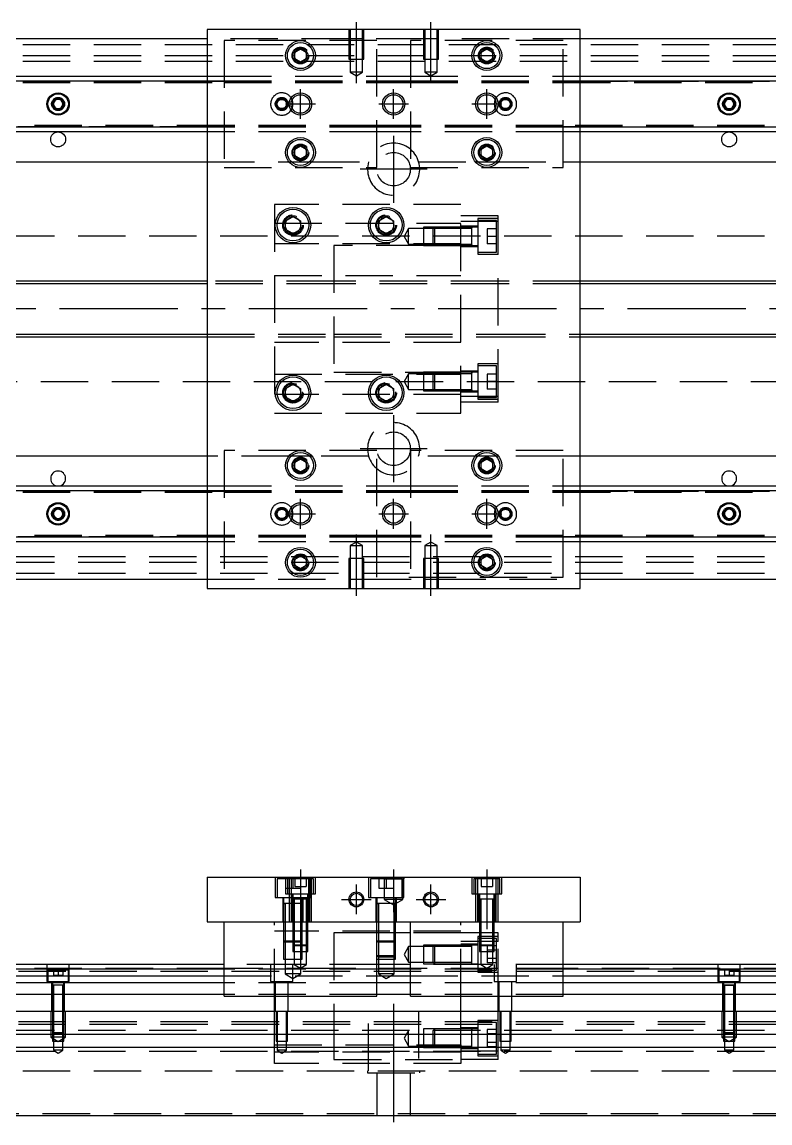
# Model space of a CAD drawing. Extents: x -10 to 785, y -283 to 77.
# Drawn here: x 190.3 to 391, y -218.4 to 77 of the extents above; entities that cross this region are included whole.
import ezdxf

# ---------------------------------------------------------------- set-up
doc = ezdxf.new("R2010")
doc.units = 0
doc.linetypes.add('CENTER', pattern=[50.8, 31.75, -6.35, 6.35, -6.35])
doc.linetypes.add('DASHED', pattern=[19.05, 12.7, -6.35])
doc.layers.get('0').update_dxf_attribs({"linetype": 'CONTINUOUS'})
doc.layers.add('CENTER', color=1, linetype='CENTER')

msp = doc.modelspace()

# ---------------------------------------------------------------- linework, layer by layer
at = {"color": 7, "linetype": 'CONTINUOUS'}
for p, q in [((240, 75), (240, -75)), ((340, 75), (240, 75)), ((340, -75), (340, 75)), ((240, 72.5), (0, 72.5)), ((580, 72.5), (340, 72.5)), ((263.5, 68.866026), (265, 69.73205)), ((263.5, 67.133974), (263.5, 68.866026)), ((265, 69.73205), (266.5, 68.866026)), ((266.5, 68.866026), (266.5, 67.133974)), ((313.5, 68.866026), (315, 69.73205)), ((313.5, 67.133974), (313.5, 68.866026)), ((315, 69.73205), (316.5, 68.866026)), ((316.5, 68.866026), (316.5, 67.133974)), ((265, 66.26795), (263.5, 67.133974)), ((266.5, 67.133974), (265, 66.26795)), ((315, 66.26795), (313.5, 67.133974)), ((316.5, 67.133974), (315, 66.26795)), ((0, 62.5), (240, 62.5)), ((340, 62.5), (580, 62.5)), ((0, 61.247728), (240, 61.247728)), ((340, 61.247728), (580, 61.247728)), ((198.75, 55.721688), (200, 56.443376)), ((200, 56.443376), (201.25, 55.721688)), ((378.75, 55.721688), (380, 56.443376)), ((380, 56.443376), (381.25, 55.721688)), ((198.75, 54.278312), (198.75, 55.721688)), ((200, 53.556624), (198.75, 54.278312)), ((201.25, 54.278312), (200, 53.556624)), ((201.25, 55.721688), (201.25, 54.278312)), ((378.75, 54.278312), (378.75, 55.721688)), ((380, 53.556624), (378.75, 54.278312)), ((381.25, 54.278312), (380, 53.556624)), ((381.25, 55.721688), (381.25, 54.278312)), ((240, 48.752272), (0, 48.752272)), ((240, 47.5), (0, 47.5)), ((580, 48.752272), (340, 48.752272)), ((580, 47.5), (340, 47.5)), ((263.5, 42.866026), (265, 43.73205)), ((263.5, 41.133974), (263.5, 42.866026)), ((265, 43.73205), (266.5, 42.866026)), ((266.5, 42.866026), (266.5, 41.133974)), ((313.5, 42.866026), (315, 43.73205)), ((313.5, 41.133974), (313.5, 42.866026)), ((315, 43.73205), (316.5, 42.866026)), ((316.5, 42.866026), (316.5, 41.133974)), ((176.708204, 39.5), (240, 39.5)), ((265, 40.26795), (263.5, 41.133974)), ((266.5, 41.133974), (265, 40.26795)), ((315, 40.26795), (313.5, 41.133974)), ((316.5, 41.133974), (315, 40.26795)), ((340, 39.5), (403.291796, 39.5)), ((261, 23.6547), (263, 24.809402)), ((261, 21.3453), (261, 23.6547)), ((263, 24.809402), (265, 23.6547)), ((265, 23.6547), (265, 21.3453)), ((286, 23.6547), (288, 24.809402)), ((286, 21.3453), (286, 23.6547)), ((288, 24.809402), (290, 23.6547)), ((290, 23.6547), (290, 21.3453)), ((263, 20.190598), (261, 21.3453)), ((265, 21.3453), (263, 20.190598)), ((288, 20.190598), (286, 21.3453)), ((290, 21.3453), (288, 20.190598)), ((240, 7.5), (40.5, 7.5)), ((530, 7.5), (340, 7.5)), ((40.5, -7.5), (240, -7.5)), ((340, -7.5), (530, -7.5)), ((261, -21.3453), (263, -20.190598)), ((263, -20.190598), (265, -21.3453)), ((286, -21.3453), (288, -20.190598)), ((288, -20.190598), (290, -21.3453)), ((261, -23.6547), (261, -21.3453)), ((265, -21.3453), (265, -23.6547)), ((286, -23.6547), (286, -21.3453)), ((290, -21.3453), (290, -23.6547)), ((263, -24.809402), (261, -23.6547)), ((265, -23.6547), (263, -24.809402)), ((288, -24.809402), (286, -23.6547)), ((290, -23.6547), (288, -24.809402)), ((240, -39.5), (176.708204, -39.5)), ((263.5, -41.133974), (265, -40.26795)), ((263.5, -42.866026), (263.5, -41.133974)), ((265, -40.26795), (266.5, -41.133974)), ((266.5, -41.133974), (266.5, -42.866026)), ((313.5, -41.133974), (315, -40.26795)), ((313.5, -42.866026), (313.5, -41.133974)), ((315, -40.26795), (316.5, -41.133974)), ((316.5, -41.133974), (316.5, -42.866026)), ((403.291796, -39.5), (340, -39.5)), ((265, -43.73205), (263.5, -42.866026)), ((266.5, -42.866026), (265, -43.73205)), ((315, -43.73205), (313.5, -42.866026)), ((316.5, -42.866026), (315, -43.73205)), ((0, -47.5), (240, -47.5)), ((0, -48.752272), (240, -48.752272)), ((340, -47.5), (580, -47.5)), ((340, -48.752272), (580, -48.752272)), ((198.75, -54.278312), (200, -53.556624)), ((198.75, -55.721688), (198.75, -54.278312)), ((200, -56.443376), (198.75, -55.721688)), ((200, -53.556624), (201.25, -54.278312)), ((201.25, -55.721688), (200, -56.443376)), ((201.25, -54.278312), (201.25, -55.721688)), ((378.75, -54.278312), (380, -53.556624)), ((378.75, -55.721688), (378.75, -54.278312)), ((380, -56.443376), (378.75, -55.721688)), ((380, -53.556624), (381.25, -54.278312)), ((381.25, -55.721688), (380, -56.443376)), ((381.25, -54.278312), (381.25, -55.721688)), ((240, -61.247728), (0, -61.247728)), ((580, -61.247728), (340, -61.247728)), ((240, -62.5), (0, -62.5)), ((580, -62.5), (340, -62.5)), ((263.5, -67.133974), (265, -66.26795)), ((263.5, -68.866026), (263.5, -67.133974)), ((265, -66.26795), (266.5, -67.133974)), ((266.5, -67.133974), (266.5, -68.866026)), ((313.5, -67.133974), (315, -66.26795)), ((313.5, -68.866026), (313.5, -67.133974)), ((315, -66.26795), (316.5, -67.133974)), ((316.5, -67.133974), (316.5, -68.866026)), ((265, -69.73205), (263.5, -68.866026)), ((266.5, -68.866026), (265, -69.73205)), ((315, -69.73205), (313.5, -68.866026)), ((316.5, -68.866026), (315, -69.73205)), ((0, -72.5), (240, -72.5)), ((340, -72.5), (580, -72.5)), ((240, -75), (340, -75)), ((240, -152.45), (340, -152.45)), ((240, -152.45), (240, -164.45)), ((340, -152.45), (340, -164.45)), ((240, -164.45), (340, -164.45)), ((244.5, -184.45), (244.5, -164.45)), ((285.5, -184.45), (285.5, -164.45)), ((294.5, -184.45), (294.5, -164.45)), ((335.5, -184.45), (335.5, -164.45)), ((244.5, -175.95), (0, -175.95)), ((244.5, -177.202272), (0, -177.202272)), ((294.5, -175.95), (285.5, -175.95)), ((294.5, -177.202272), (285.5, -177.202272)), ((580, -175.95), (335.5, -175.95)), ((580, -177.202272), (335.5, -177.202272)), ((0, -178.97668), (244.5, -178.97668)), ((285.5, -178.97668), (294.5, -178.97668)), ((335.5, -178.97668), (580, -178.97668)), ((244.5, -180.873076), (0, -180.873076)), ((294.5, -180.873076), (285.5, -180.873076)), ((580, -180.873076), (335.5, -180.873076)), ((244.5, -183.927372), (0, -183.927372)), ((244.5, -184.45), (285.5, -184.45)), ((294.5, -183.927372), (285.5, -183.927372)), ((294.5, -184.45), (335.5, -184.45)), ((580, -183.927372), (335.5, -183.927372)), ((0, -188.45), (580, -188.45)), ((580, -194.75), (0, -194.75)), ((580, -198.15), (0, -198.15)), ((0, -216.45), (580, -216.45))]:
    msp.add_line(p, q, dxfattribs=at)
at = {"color": 3, "linetype": 'DASHED'}
for p, q in [((278.000006, 75), (278.000006, 67)), ((278.35, 75), (278.35, 67)), ((281.65, 67), (281.65, 75)), ((281.999994, 67), (281.999994, 75)), ((298.000006, 75), (298.000006, 67)), ((298.35, 75), (298.35, 67)), ((301.65, 67), (301.65, 75)), ((301.999994, 67), (301.999994, 75)), ((0, 71), (580, 71)), ((278.000006, 72.5), (240, 72.5)), ((285.5, 72), (244.5, 72)), ((244.5, 72), (244.5, 38)), ((281.999994, 72.5), (278.000006, 72.5)), ((298.000006, 72.5), (281.999994, 72.5)), ((285.5, 38), (285.5, 72)), ((294.5, 72), (294.5, 38)), ((335.5, 72), (294.5, 72)), ((301.999994, 72.5), (298.000006, 72.5)), ((340, 72.5), (301.999994, 72.5)), ((335.5, 38), (335.5, 72)), ((0, 68), (580, 68)), ((266.973226, 68.326156), (267, 68)), ((316.973226, 68.326156), (317, 68)), ((0, 66.5), (580, 66.5)), ((278.000006, 67), (281.999994, 67)), ((278.35, 67), (278.35, 63.5)), ((281.65, 63.5), (281.65, 67)), ((298.000006, 67), (301.999994, 67)), ((298.35, 67), (298.35, 63.5)), ((301.65, 63.5), (301.65, 67)), ((240, 62.5), (244.5, 62.5)), ((244.5, 62.5), (285.5, 62.5)), ((281.65, 63.5), (278.35, 63.5)), ((278.35, 63.5), (280, 62.547372)), ((280, 62.547372), (281.65, 63.5)), ((285.5, 62.5), (294.5, 62.5)), ((294.5, 62.5), (335.5, 62.5)), ((301.65, 63.5), (298.35, 63.5)), ((298.35, 63.5), (300, 62.547372)), ((300, 62.547372), (301.65, 63.5)), ((335.5, 62.5), (340, 62.5)), ((0, 61.1147), (240, 61.1147)), ((0, 61.1), (244.5, 61.1)), ((0, 60.8), (244.5, 60.8)), ((240, 61.247728), (244.5, 61.247728)), ((240, 61.1147), (244.5, 61.1147)), ((244.5, 61.247728), (285.5, 61.247728)), ((244.5, 61.1147), (285.5, 61.1147)), ((244.5, 61.1), (285.5, 61.1)), ((244.5, 60.8), (285.5, 60.8)), ((285.5, 61.247728), (294.5, 61.247728)), ((285.5, 61.1147), (294.5, 61.1147)), ((285.5, 61.1), (294.5, 61.1)), ((285.5, 60.8), (294.5, 60.8)), ((294.5, 61.247728), (335.5, 61.247728)), ((294.5, 61.1147), (335.5, 61.1147)), ((294.5, 61.1), (335.5, 61.1)), ((294.5, 60.8), (335.5, 60.8)), ((335.5, 61.247728), (340, 61.247728)), ((335.5, 61.1147), (340, 61.1147)), ((335.5, 61.1), (580, 61.1)), ((335.5, 60.8), (580, 60.8)), ((340, 61.1147), (580, 61.1147)), ((201.477374, 55.25955), (201.5, 55)), ((378.5, 55), (378.52041, 55.24661)), ((244.5, 49.2), (0, 49.2)), ((244.5, 48.9), (0, 48.9)), ((240, 48.8853), (0, 48.8853)), ((244.5, 48.8853), (240, 48.8853)), ((244.5, 48.752272), (240, 48.752272)), ((244.5, 47.5), (240, 47.5)), ((285.5, 49.2), (244.5, 49.2)), ((285.5, 48.9), (244.5, 48.9)), ((285.5, 48.8853), (244.5, 48.8853)), ((285.5, 48.752272), (244.5, 48.752272)), ((285.5, 47.5), (244.5, 47.5)), ((294.5, 49.2), (285.5, 49.2)), ((294.5, 48.9), (285.5, 48.9)), ((294.5, 48.8853), (285.5, 48.8853)), ((294.5, 48.752272), (285.5, 48.752272)), ((294.5, 47.5), (285.5, 47.5)), ((335.5, 49.2), (294.5, 49.2)), ((335.5, 48.9), (294.5, 48.9)), ((335.5, 48.8853), (294.5, 48.8853)), ((335.5, 48.752272), (294.5, 48.752272)), ((335.5, 47.5), (294.5, 47.5)), ((580, 49.2), (335.5, 49.2)), ((580, 48.9), (335.5, 48.9)), ((340, 48.8853), (335.5, 48.8853)), ((340, 48.752272), (335.5, 48.752272)), ((340, 47.5), (335.5, 47.5)), ((580, 48.8853), (340, 48.8853)), ((263, 42), (263.030168, 42.346066)), ((316.973226, 42.326156), (317, 42)), ((240, 39.5), (261.877502, 39.5)), ((261.877502, 39.5), (262.55051, 39.5)), ((262.55051, 39.5), (267.44949, 39.5)), ((267.44949, 39.5), (268.122498, 39.5)), ((268.122498, 39.5), (283.291796, 39.5)), ((296.708204, 39.5), (311.877502, 39.5)), ((311.877502, 39.5), (312.55051, 39.5)), ((312.55051, 39.5), (317.44949, 39.5)), ((317.44949, 39.5), (318.122498, 39.5)), ((318.122498, 39.5), (335.5, 39.5)), ((335.5, 39.5), (340, 39.5)), ((244.5, 38), (285.5, 38)), ((294.5, 38), (335.5, 38)), ((258, 28), (258, -28)), ((308, 28), (258, 28)), ((308, -28), (308, 28)), ((318, 25), (308, 25)), ((312.6, 24.235572), (312.6, 14.735572)), ((318, 24.235572), (312.6, 24.235572)), ((317.6, 23.735572), (312.6, 23.735572)), ((317.6, 15.235572), (317.6, 23.735572)), ((318, 23.49468), (318, 25)), ((258, 23), (308, 23)), ((260.5, 22.5), (260.512884, 22.753488)), ((285.5, 22.5), (285.52689, 22.865682)), ((294, 21.585572), (292.787564, 19.485572)), ((294, 17.385572), (294, 21.585572)), ((298, 21.585572), (294, 21.585572)), ((298, 21.985566), (298, 16.985576)), ((300.999994, 21.985566), (298, 21.985566)), ((300.6, 21.585572), (298, 21.585572)), ((301, 21.985572), (300.6, 21.585572)), ((300.6, 17.385572), (300.6, 21.585572)), ((308, 21.585572), (300.6, 21.585572)), ((308, 21.985566), (300.999994, 21.985566)), ((301, 21.985572), (301, 16.985572)), ((308, 21.985572), (301, 21.985572)), ((318, 23.49468), (308, 23.49468)), ((312.6, 22.235572), (308, 22.235572)), ((311.005, 21.985572), (308, 21.985572)), ((311, 21.585572), (308, 21.585572)), ((312.6, 21.985572), (310.995, 21.985572)), ((311, 16.985566), (311, 21.985576)), ((311, 16.985566), (311, 21.985576)), ((311, 21.585572), (311, 21.985576)), ((311, 21.728174), (311, 21.985572)), ((311, 21.985572), (311, 21.728122)), ((311, 17.24302), (311, 21.728174)), ((311, 17.385572), (311, 21.585572)), ((315.1, 21.485572), (315.1, 19.485572)), ((317.6, 21.485572), (315.1, 21.485572)), ((318, -23.49468), (318, 23.49468)), ((580, 19.5), (61.969694, 19.5)), ((292.787564, 19.485572), (294, 17.385572)), ((317.6, 19.485572), (315.1, 19.485572)), ((315.1, 19.485572), (315.1, 17.485572)), ((308, 17.5), (258, 17.5)), ((274, 17), (274, -17)), ((298, 17), (274, 17)), ((294, 17.385572), (298, 17.385572)), ((298, 17.385572), (300.6, 17.385572)), ((300.985572, 17), (298, 17)), ((298, 16.985576), (300.999994, 16.985576)), ((300.6, 17.385572), (308, 17.385572)), ((300.6, 17.385572), (301, 16.985572)), ((308, 17), (300.985572, 17)), ((300.999994, 16.985576), (308, 16.985576)), ((301, 16.985572), (308, 16.985572)), ((308, 17.385572), (311, 17.385572)), ((308, 16.985572), (311.005, 16.985572)), ((308, 16.735572), (312.6, 16.735572)), ((310.995, 16.985572), (312.6, 16.985572)), ((311, 16.985566), (311, 17.385572)), ((311, 17.243038), (311, 16.985572)), ((311, 16.985572), (311, 17.24302)), ((312.6, 15.235572), (317.6, 15.235572)), ((317.6, 17.485572), (315.1, 17.485572)), ((312.6, 14.735572), (318, 14.735572)), ((258, 9), (308, 9)), ((274, 7.5), (240, 7.5)), ((274, 6.75), (240, 6.75)), ((318, 7.5), (274, 7.5)), ((318, 6.75), (274, 6.75)), ((340, 7.5), (318, 7.5)), ((340, 6.75), (318, 6.75)), ((240, -6.75), (274, -6.75)), ((240, -7.5), (274, -7.5)), ((274, -6.75), (318, -6.75)), ((274, -7.5), (318, -7.5)), ((318, -6.75), (340, -6.75)), ((318, -7.5), (340, -7.5)), ((308, -9), (258, -9)), ((312.6, -14.735572), (312.6, -24.235572)), ((318, -14.735572), (312.6, -14.735572)), ((258, -17.5), (308, -17.5)), ((274, -17), (298, -17)), ((294, -17.385572), (292.787564, -19.485572)), ((294, -21.585572), (294, -17.385572)), ((298, -17.385572), (294, -17.385572)), ((298, -16.985576), (298, -21.985566)), ((300.999994, -16.985576), (298, -16.985576)), ((298, -17), (300.985572, -17)), ((300.6, -17.385572), (298, -17.385572)), ((301, -16.985572), (300.6, -17.385572)), ((300.6, -21.585572), (300.6, -17.385572)), ((308, -17.385572), (300.6, -17.385572)), ((300.985572, -17), (308, -17)), ((308, -16.985576), (300.999994, -16.985576)), ((301, -16.985572), (301, -21.985572)), ((308, -16.985572), (301, -16.985572)), ((312.6, -16.735572), (308, -16.735572)), ((311.005, -16.985572), (308, -16.985572)), ((311, -17.385572), (308, -17.385572)), ((312.6, -16.985572), (310.995, -16.985572)), ((311, -21.985576), (311, -16.985566)), ((311, -17.385572), (311, -16.985566)), ((311, -17.24297), (311, -16.985572)), ((311, -16.985572), (311, -17.24302)), ((311, -21.728122), (311, -17.24297)), ((311, -21.585572), (311, -17.385572)), ((317.6, -15.235572), (312.6, -15.235572)), ((315.1, -17.485572), (315.1, -19.485572)), ((317.6, -17.485572), (315.1, -17.485572)), ((317.6, -23.735572), (317.6, -15.235572)), ((61.969694, -19.5), (580, -19.5)), ((292.787564, -19.485572), (294, -21.585572)), ((315.1, -19.485572), (315.1, -21.485572)), ((317.6, -19.485572), (315.1, -19.485572)), ((308, -23), (258, -23)), ((265.483582, -22.213962), (265.5, -22.5)), ((290.483582, -22.213962), (290.5, -22.5)), ((294, -21.585572), (298, -21.585572)), ((298, -21.585572), (300.6, -21.585572)), ((298, -21.985566), (300.999994, -21.985566)), ((300.6, -21.585572), (308, -21.585572)), ((300.6, -21.585572), (301, -21.985572)), ((300.999994, -21.985566), (308, -21.985566)), ((301, -21.985572), (308, -21.985572)), ((308, -21.585572), (311, -21.585572)), ((308, -21.985572), (311.005, -21.985572)), ((308, -22.235572), (312.6, -22.235572)), ((318, -23.49468), (308, -23.49468)), ((310.995, -21.985572), (312.6, -21.985572)), ((311, -21.985576), (311, -21.585572)), ((311, -21.728104), (311, -21.985572)), ((311, -21.985572), (311, -21.728122)), ((317.6, -21.485572), (315.1, -21.485572)), ((318, -25), (318, -23.49468)), ((318, -25), (308, -25)), ((312.6, -23.735572), (317.6, -23.735572)), ((312.6, -24.235572), (318, -24.235572)), ((258, -28), (308, -28)), ((285.5, -38), (244.5, -38)), ((244.5, -38), (244.5, -72)), ((285.5, -72), (285.5, -38)), ((335.5, -38), (294.5, -38)), ((294.5, -38), (294.5, -72)), ((335.5, -72), (335.5, -38)), ((261.877502, -39.5), (240, -39.5)), ((262.55051, -39.5), (261.877502, -39.5)), ((267.44949, -39.5), (262.55051, -39.5)), ((268.122498, -39.5), (267.44949, -39.5)), ((283.291796, -39.5), (268.122498, -39.5)), ((311.877502, -39.5), (296.708204, -39.5)), ((312.55051, -39.5), (311.877502, -39.5)), ((317.44949, -39.5), (312.55051, -39.5)), ((318.122498, -39.5), (317.44949, -39.5)), ((335.5, -39.5), (318.122498, -39.5)), ((340, -39.5), (335.5, -39.5)), ((263, -42), (263.030168, -41.653934)), ((316.973226, -41.673844), (317, -42)), ((0, -48.8853), (240, -48.8853)), ((0, -48.9), (244.5, -48.9)), ((0, -49.2), (244.5, -49.2)), ((240, -47.5), (244.5, -47.5)), ((240, -48.752272), (244.5, -48.752272)), ((240, -48.8853), (244.5, -48.8853)), ((244.5, -47.5), (285.5, -47.5)), ((244.5, -48.752272), (285.5, -48.752272)), ((244.5, -48.8853), (285.5, -48.8853)), ((244.5, -48.9), (285.5, -48.9)), ((244.5, -49.2), (285.5, -49.2)), ((285.5, -47.5), (294.5, -47.5)), ((285.5, -48.752272), (294.5, -48.752272)), ((285.5, -48.8853), (294.5, -48.8853)), ((285.5, -48.9), (294.5, -48.9)), ((285.5, -49.2), (294.5, -49.2)), ((294.5, -47.5), (335.5, -47.5)), ((294.5, -48.752272), (335.5, -48.752272)), ((294.5, -48.8853), (335.5, -48.8853)), ((294.5, -48.9), (335.5, -48.9)), ((294.5, -49.2), (335.5, -49.2)), ((335.5, -47.5), (340, -47.5)), ((335.5, -48.752272), (340, -48.752272)), ((335.5, -48.8853), (340, -48.8853)), ((335.5, -48.9), (580, -48.9)), ((335.5, -49.2), (580, -49.2)), ((340, -48.8853), (580, -48.8853)), ((198.5, -55), (198.52041, -54.75339)), ((381.477374, -54.74045), (381.5, -55)), ((244.5, -60.8), (0, -60.8)), ((244.5, -61.1), (0, -61.1)), ((240, -61.1147), (0, -61.1147)), ((244.5, -61.1147), (240, -61.1147)), ((244.5, -61.247728), (240, -61.247728)), ((285.5, -60.8), (244.5, -60.8)), ((285.5, -61.1), (244.5, -61.1)), ((285.5, -61.1147), (244.5, -61.1147)), ((285.5, -61.247728), (244.5, -61.247728)), ((294.5, -60.8), (285.5, -60.8)), ((294.5, -61.1), (285.5, -61.1)), ((294.5, -61.1147), (285.5, -61.1147)), ((294.5, -61.247728), (285.5, -61.247728)), ((335.5, -60.8), (294.5, -60.8)), ((335.5, -61.1), (294.5, -61.1)), ((335.5, -61.1147), (294.5, -61.1147)), ((335.5, -61.247728), (294.5, -61.247728)), ((580, -60.8), (335.5, -60.8)), ((580, -61.1), (335.5, -61.1)), ((340, -61.1147), (335.5, -61.1147)), ((340, -61.247728), (335.5, -61.247728)), ((580, -61.1147), (340, -61.1147)), ((244.5, -62.5), (240, -62.5)), ((285.5, -62.5), (244.5, -62.5)), ((280, -62.547372), (278.35, -63.5)), ((278.35, -63.5), (280, -63.5)), ((278.35, -63.5), (278.35, -67)), ((281.65, -63.5), (280, -62.547372)), ((280, -63.5), (281.65, -63.5)), ((281.65, -67), (281.65, -63.5)), ((294.5, -62.5), (285.5, -62.5)), ((335.5, -62.5), (294.5, -62.5)), ((300, -62.547372), (298.35, -63.5)), ((298.35, -63.5), (300, -63.5)), ((298.35, -63.5), (298.35, -67)), ((301.65, -63.5), (300, -62.547372)), ((300, -63.5), (301.65, -63.5)), ((301.65, -67), (301.65, -63.5)), ((340, -62.5), (335.5, -62.5)), ((580, -66.5), (0, -66.5)), ((266.973226, -67.673844), (267, -68)), ((281.999994, -67), (278.000006, -67)), ((278.000006, -67), (278.000006, -75)), ((278.35, -67), (278.35, -75)), ((281.65, -75), (281.65, -67)), ((281.999994, -75), (281.999994, -67)), ((301.999994, -67), (298.000006, -67)), ((298.000006, -67), (298.000006, -75)), ((298.35, -67), (298.35, -75)), ((301.65, -75), (301.65, -67)), ((301.999994, -75), (301.999994, -67)), ((316.973226, -67.673844), (317, -68)), ((580, -68), (0, -68)), ((580, -71), (0, -71)), ((240, -72.5), (278.000006, -72.5)), ((278.000006, -72.5), (281.999994, -72.5)), ((281.999994, -72.5), (298.000006, -72.5)), ((294.040523, -72), (335.5, -72)), ((298.000006, -72.5), (301.999994, -72.5)), ((301.999994, -72.5), (340, -72.5)), ((258.25, -152.45), (258.25, -157.95)), ((261.5, -152.95), (258.75, -152.95)), ((258.75, -152.95), (258.75, -157.95)), ((261, -152.45), (261, -156.95)), ((268.5, -152.95), (261.5, -152.95)), ((261.5, -152.95), (261.5, -156.95)), ((262.000006, -152.45), (262.000006, -152.95)), ((262.000006, -152.95), (262.000006, -156.95)), ((262.5, -152.45), (262.5, -164.45)), ((263, -152.95), (263, -155.45)), ((263.5, -152.95), (263.5, -154.95)), ((265, -152.95), (265, -154.95)), ((266.5, -152.95), (266.5, -154.95)), ((267.25, -156.95), (267.25, -152.95)), ((267.5, -164.45), (267.5, -152.45)), ((267.75, -157.95), (267.75, -152.45)), ((267.999994, -152.95), (267.999994, -152.45)), ((267.999994, -156.95), (267.999994, -152.95)), ((268.5, -156.95), (268.5, -152.95)), ((269, -156.95), (269, -152.45)), ((283.25, -152.45), (283.25, -157.95)), ((292.25, -152.95), (283.75, -152.95)), ((283.75, -152.95), (283.75, -157.95)), ((286, -152.95), (286, -155.45)), ((287.5, -152.95), (287, -152.45)), ((287.5, -152.95), (287.5, -158.45)), ((287.5, -152.95), (292.5, -152.95)), ((288, -152.95), (288, -155.45)), ((290, -152.95), (290, -155.45)), ((292.25, -157.95), (292.25, -152.95)), ((292.5, -152.95), (293, -152.45)), ((292.5, -158.45), (292.5, -152.95)), ((292.75, -157.95), (292.75, -152.45)), ((311, -152.45), (311, -156.95)), ((318.5, -152.95), (311.5, -152.95)), ((311.5, -152.95), (311.5, -156.95)), ((312.000006, -152.45), (312.000006, -152.95)), ((312.000006, -152.95), (312.000006, -156.95)), ((312.5, -152.45), (312.5, -164.45)), ((313.5, -152.95), (313.5, -154.95)), ((315, -152.95), (315, -154.95)), ((316.5, -152.95), (316.5, -154.95)), ((317.5, -164.45), (317.5, -152.45)), ((317.999994, -152.95), (317.999994, -152.45)), ((317.999994, -156.95), (317.999994, -152.95)), ((318.5, -156.95), (318.5, -152.95)), ((319, -156.95), (319, -152.45)), ((261, -155.45), (263, -155.45)), ((263, -155.45), (265, -155.45)), ((263.5, -154.95), (265, -154.95)), ((265, -154.95), (266.5, -154.95)), ((265, -154.95), (265, -155.45)), ((286, -155.45), (288, -155.45)), ((288, -155.45), (290, -155.45)), ((313.5, -154.95), (315, -154.95)), ((315, -154.95), (316.5, -154.95)), ((258.25, -157.95), (267.75, -157.95)), ((260.25, -157.95), (260.25, -164.45)), ((260.5, -157.95), (260.5, -159.55)), ((261, -156.95), (269, -156.95)), ((262.000006, -156.95), (262.000006, -164.45)), ((262.75, -156.95), (262.75, -164.45)), ((267.000006, -158.35), (262.999994, -158.35)), ((263, -156.95), (263, -158.35)), ((263, -158.345), (263, -158.35)), ((263.216708, -158.35), (263, -158.35)), ((263, -158.35), (263, -158.355)), ((263, -158.35), (263, -164.45)), ((266.783332, -158.35), (263.216708, -158.35)), ((263.35, -158.35), (263.35, -164.45)), ((265.5, -158.35), (265.5, -157.95)), ((265.5, -159.55), (265.5, -158.35)), ((265.75, -164.45), (265.75, -157.95)), ((266.65, -164.45), (266.65, -158.35)), ((267, -158.35), (266.783332, -158.35)), ((267, -158.35), (267, -156.95)), ((267, -158.35), (267, -158.345)), ((267, -158.355), (267, -158.35)), ((267, -164.45), (267, -158.35)), ((267.25, -164.45), (267.25, -156.95)), ((267.999994, -164.45), (267.999994, -156.95)), ((283.25, -157.95), (292.75, -157.95)), ((285.25, -157.95), (285.25, -164.45)), ((285.5, -157.95), (285.5, -159.55)), ((292.5, -158.45), (287.5, -158.45)), ((287.5, -158.45), (290, -159.893376)), ((290, -159.893376), (292.5, -158.45)), ((290.5, -159.55), (290.5, -157.95)), ((290.75, -164.45), (290.75, -157.95)), ((311, -156.95), (319, -156.95)), ((312.000006, -156.95), (312.000006, -164.45)), ((312.75, -156.95), (312.75, -164.45)), ((317.000006, -158.35), (312.999994, -158.35)), ((317.000006, -158.35), (312.999994, -158.35)), ((317.000006, -158.35), (312.999994, -158.35)), ((313, -156.95), (313, -158.35)), ((313, -158.345), (313, -158.35)), ((313.216708, -158.35), (313, -158.35)), ((313, -158.35), (313, -158.355)), ((313, -158.35), (313, -164.45)), ((316.783332, -158.35), (313.216708, -158.35)), ((313.35, -158.35), (313.35, -164.45)), ((316.65, -164.45), (316.65, -158.35)), ((317, -158.35), (316.783332, -158.35)), ((317, -158.35), (317, -156.95)), ((317, -158.35), (317, -158.345)), ((317, -158.355), (317, -158.35)), ((317, -164.45), (317, -158.35)), ((317.25, -164.45), (317.25, -156.95)), ((317.999994, -164.45), (317.999994, -156.95)), ((265.500006, -159.55), (260.499994, -159.55)), ((265.500006, -159.55), (260.499994, -159.55)), ((262.000006, -159.55), (260.499994, -159.55)), ((260.5, -159.545), (260.5, -159.55)), ((260.5, -159.55), (260.757448, -159.55)), ((260.757468, -159.55), (260.5, -159.55)), ((260.5, -159.55), (260.5, -159.555)), ((260.5, -159.55), (260.5, -164.45)), ((261.999766, -159.55), (260.757468, -159.55)), ((260.9, -159.55), (260.9, -164.45)), ((263, -159.55), (261.999766, -159.55)), ((263, -159.55), (262.000006, -159.55)), ((263.35, -159.55), (263, -159.55)), ((263.350064, -159.55), (263, -159.55)), ((265.500006, -159.55), (263.35, -159.55)), ((265.242552, -159.55), (263.350064, -159.55)), ((265.1, -164.45), (265.1, -159.55)), ((265.5, -159.55), (265.242552, -159.55)), ((265.242602, -159.55), (265.5, -159.55)), ((265.5, -159.55), (265.5, -159.545)), ((265.5, -159.555), (265.5, -159.55)), ((265.5, -164.45), (265.5, -159.55)), ((290.500006, -159.55), (285.499994, -159.55)), ((290.500006, -159.55), (285.499994, -159.55)), ((285.5, -159.545), (285.5, -159.55)), ((285.5, -159.55), (285.757448, -159.55)), ((285.757468, -159.55), (285.5, -159.55)), ((285.5, -159.55), (285.5, -159.555)), ((285.5, -159.55), (285.5, -164.45)), ((290.242552, -159.55), (285.757468, -159.55)), ((285.9, -159.55), (285.9, -164.45)), ((290.1, -164.45), (290.1, -159.55)), ((290.5, -159.55), (290.242552, -159.55)), ((290.242602, -159.55), (290.5, -159.55)), ((290.5, -159.55), (290.5, -159.545)), ((290.5, -159.555), (290.5, -159.55)), ((290.5, -164.45), (290.5, -159.55)), ((258, -184.45), (258, -164.45)), ((260.5, -164.45), (260.5, -169.55)), ((260.500006, -164.45), (260.500006, -169.550006)), ((260.9, -164.45), (260.9, -169.95)), ((263, -164.45), (263, -170.6)), ((263.000006, -164.45), (263.000002, -170.6)), ((263.35, -164.45), (263.35, -170.95)), ((265.1, -169.95), (265.1, -164.45)), ((265.499994, -169.550006), (265.499994, -164.45)), ((265.5, -169.55), (265.5, -164.45)), ((266.65, -170.95), (266.65, -164.45)), ((266.999998, -170.6), (266.999994, -164.45)), ((267, -170.6), (267, -164.45)), ((285.9, -164.45), (285.9, -169.95)), ((290.1, -169.95), (290.1, -164.45)), ((290.499994, -169.550006), (290.499994, -164.45)), ((290.5, -169.55), (290.5, -164.45)), ((308, -184.45), (308, -164.45)), ((313, -164.45), (313, -170.6)), ((313.000006, -164.45), (313.000006, -170.600006)), ((313.35, -164.45), (313.35, -170.95)), ((316.65, -170.95), (316.65, -164.45)), ((316.999994, -170.600006), (316.999994, -164.45)), ((317, -170.6), (317, -164.45)), ((308, -166.95), (258, -166.95)), ((274, -167.45), (274, -198.15)), ((285.5, -167.45), (274, -167.45)), ((285.9, -167.45), (285.5, -167.45)), ((290.1, -167.45), (285.9, -167.45)), ((290.5, -167.45), (290.1, -167.45)), ((294.5, -167.45), (290.5, -167.45)), ((308, -167.45), (294.5, -167.45)), ((313, -167.45), (308, -167.45)), ((313.35, -167.45), (313, -167.45)), ((316.65, -167.45), (313.35, -167.45)), ((317, -167.45), (316.65, -167.45)), ((318, -167.45), (317, -167.45)), ((318, -169.753062), (318, -167.45)), ((260.5, -169.55), (263, -169.55)), ((260.5, -169.55), (260.9, -169.95)), ((260.500006, -169.550006), (260.500006, -174.45)), ((263, -169.95), (260.9, -169.95)), ((260.9, -169.95), (260.9, -174.45)), ((263, -169.55), (263.35, -169.55)), ((263.35, -169.95), (263, -169.95)), ((263, -170.6), (267, -170.6)), ((263, -170.6), (263.35, -170.95)), ((263.000002, -170.6), (263.000006, -172.45)), ((263.35, -169.55), (265.5, -169.55)), ((265.1, -169.95), (263.35, -169.95)), ((266.65, -170.95), (263.35, -170.95)), ((263.35, -170.95), (263.35, -172.45)), ((265.1, -169.95), (265.5, -169.55)), ((265.1, -174.45), (265.1, -169.95)), ((265.499994, -170.95), (265.499994, -169.550006)), ((265.499994, -172.45), (265.499994, -170.95)), ((266.65, -170.95), (267, -170.6)), ((266.65, -172.45), (266.65, -170.95)), ((266.999994, -172.45), (266.999998, -170.6)), ((285.5, -169.55), (290.5, -169.55)), ((285.5, -169.55), (285.9, -169.95)), ((290.1, -169.95), (285.9, -169.95)), ((285.9, -169.95), (285.9, -174.45)), ((290.1, -169.95), (290.5, -169.55)), ((290.1, -174.45), (290.1, -169.95)), ((290.499994, -174.45), (290.499994, -169.550006)), ((294, -171.1), (292.787564, -173.2)), ((294, -175.3), (294, -171.1)), ((298, -171.1), (294, -171.1)), ((298, -170.700006), (298, -175.699994)), ((300.999994, -170.700006), (298, -170.700006)), ((300.6, -171.1), (298, -171.1)), ((301, -170.7), (300.6, -171.1)), ((300.6, -175.3), (300.6, -171.1)), ((308, -171.1), (300.6, -171.1)), ((308, -170.700006), (300.999994, -170.700006)), ((301, -170.7), (301, -175.7)), ((308, -170.7), (301, -170.7)), ((313, -169.753062), (308, -169.753062)), ((312.6, -170.45), (308, -170.45)), ((311, -170.7), (308, -170.7)), ((311, -171.1), (308, -171.1)), ((311, -170.7), (310.995, -170.7)), ((311, -173.049968), (311, -170.699994)), ((311, -170.957468), (311, -170.7)), ((312.6, -170.7), (311, -170.7)), ((311.005, -170.7), (311, -170.7)), ((311, -173.049954), (311, -170.957468)), ((312.6, -168.45), (312.6, -177.95)), ((318, -168.45), (312.6, -168.45)), ((313, -168.95), (312.6, -168.95)), ((313.35, -168.95), (313, -168.95)), ((313.35, -169.753062), (313, -169.753062)), ((313, -170.6), (317, -170.6)), ((313, -170.6), (313.35, -170.95)), ((313.000006, -170.600006), (313.000006, -172.45)), ((316.65, -168.95), (313.35, -168.95)), ((316.65, -169.753062), (313.35, -169.753062)), ((316.65, -170.95), (313.35, -170.95)), ((313.35, -170.95), (313.35, -172.45)), ((315.1, -170.890598), (315.1, -172.0453)), ((317.6, -170.890598), (315.1, -170.890598)), ((317, -168.95), (316.65, -168.95)), ((317, -169.753062), (316.65, -169.753062)), ((316.65, -170.95), (317, -170.6)), ((316.65, -172.45), (316.65, -170.95)), ((316.999994, -172.45), (316.999994, -170.600006)), ((317.6, -168.95), (317, -168.95)), ((318, -169.753062), (317, -169.753062)), ((317.6, -177.45), (317.6, -168.95)), ((318, -184.45), (318, -169.753062)), ((263.000006, -172.45), (266.999994, -172.45)), ((263.35, -172.45), (263.35, -175.95)), ((265.499994, -174.45), (265.499994, -172.45)), ((266.65, -175.95), (266.65, -172.45)), ((285.5, -173.55), (290.5, -173.55)), ((285.5, -173.55), (285.9, -173.95)), ((290.1, -173.95), (285.9, -173.95)), ((290.1, -173.95), (290.5, -173.55)), ((292.787564, -173.2), (294, -175.3)), ((311, -173.40002), (311, -173.049954)), ((311, -175.700006), (311, -173.049968)), ((311, -175.442552), (311, -173.40002)), ((313.000006, -172.45), (316.999994, -172.45)), ((313.35, -172.45), (313.35, -175.95)), ((317.6, -172.0453), (315.1, -172.0453)), ((315.1, -172.0453), (315.1, -174.3547)), ((316.65, -175.95), (316.65, -172.45)), ((244.5, -176.95), (40.5, -176.95)), ((197, -175.95), (197, -180.45)), ((203, -180.45), (203, -175.95)), ((263.35, -175.95), (244.5, -175.95)), ((274, -176.95), (244.5, -176.95)), ((285.5, -177.202272), (244.5, -177.202272)), ((257, -175.95), (257, -180.45)), ((260.500006, -174.45), (265.499994, -174.45)), ((260.9, -174.45), (260.9, -178.45)), ((263, -180.45), (263, -175.95)), ((266.65, -175.95), (263.35, -175.95)), ((263.35, -175.95), (265, -176.902628)), ((265, -176.902628), (266.65, -175.95)), ((265.1, -178.45), (265.1, -174.45)), ((285.5, -175.95), (266.65, -175.95)), ((318, -176.95), (274, -176.95)), ((285.500006, -174.45), (290.499994, -174.45)), ((285.9, -174.45), (285.9, -178.45)), ((290.1, -178.45), (290.1, -174.45)), ((294, -175.3), (298, -175.3)), ((313.35, -175.95), (294.5, -175.95)), ((335.5, -177.202272), (294.5, -177.202272)), ((298, -175.3), (300.6, -175.3)), ((298, -175.699994), (301, -175.699994)), ((300.6, -175.3), (308, -175.3)), ((300.6, -175.3), (301, -175.7)), ((300.6, -175.3), (308, -175.3)), ((301, -175.699994), (308, -175.699994)), ((301, -175.7), (308, -175.699998)), ((308, -175.3), (311, -175.3)), ((308, -175.699998), (311.005, -175.7)), ((310.995, -175.7), (312.6, -175.7)), ((311, -175.7), (311, -175.442552)), ((316.65, -175.95), (313.35, -175.95)), ((313.35, -175.95), (315, -176.902628)), ((315, -176.902628), (316.65, -175.95)), ((315.1, -174.3547), (315.1, -175.509402)), ((317.6, -174.3547), (315.1, -174.3547)), ((317.6, -175.509402), (315.1, -175.509402)), ((335.5, -175.95), (316.65, -175.95)), ((317, -175.95), (317, -180.45)), ((335.5, -176.95), (318, -176.95)), ((323, -180.45), (323, -175.95)), ((530, -176.95), (335.5, -176.95)), ((377, -175.95), (377, -180.45)), ((383, -180.45), (383, -175.95)), ((37, -177.7), (530, -177.7)), ((202.75, -177.45), (197.25, -177.45)), ((197.25, -177.45), (197.25, -180.45)), ((198.75, -177.45), (198.75, -178.75)), ((198.75, -178.75), (200, -178.75)), ((200, -177.45), (200, -178.75)), ((200, -178.75), (201.25, -178.75)), ((201.25, -177.45), (201.25, -178.75)), ((202.75, -180.45), (202.75, -177.45)), ((244.5, -178.97668), (285.5, -178.97668)), ((265.1, -178.45), (260.9, -178.45)), ((260.9, -178.45), (263, -179.662436)), ((263, -179.662436), (265.1, -178.45)), ((290.1, -178.45), (285.9, -178.45)), ((285.9, -178.45), (288, -179.662436)), ((288, -179.662436), (290.1, -178.45)), ((294.5, -178.97668), (335.5, -178.97668)), ((312.6, -177.45), (317.6, -177.45)), ((312.6, -177.95), (318, -177.95)), ((382.75, -177.45), (377.25, -177.45)), ((377.25, -177.45), (377.25, -180.45)), ((378.75, -177.45), (378.75, -178.75)), ((378.75, -178.75), (380, -178.75)), ((380, -177.45), (380, -178.75)), ((380, -178.75), (381.25, -178.75)), ((381.25, -177.45), (381.25, -178.75)), ((382.75, -180.45), (382.75, -177.45)), ((197, -180.45), (203, -180.45)), ((198.25, -180.45), (198.25, -188.45)), ((199.998804, -181.45), (198.499994, -181.45)), ((201.500006, -181.45), (198.499994, -181.45)), ((198.5, -180.45), (198.5, -181.45)), ((198.5, -181.445), (198.5, -181.45)), ((198.624678, -181.45), (198.5, -181.45)), ((198.5, -181.45), (198.5, -181.455)), ((198.5, -181.45), (198.5, -188.45)), ((199.998804, -181.45), (198.624678, -181.45)), ((198.75, -181.45), (198.75, -188.45)), ((201.500006, -181.45), (199.998804, -181.45)), ((201.37533, -181.45), (199.998804, -181.45)), ((201.25, -188.45), (201.25, -181.45)), ((201.5, -181.45), (201.37533, -181.45)), ((201.5, -181.45), (201.5, -180.45)), ((201.5, -181.45), (201.5, -181.445)), ((201.5, -181.455), (201.5, -181.45)), ((201.5, -188.45), (201.5, -181.45)), ((201.75, -188.45), (201.75, -180.45)), ((285.5, -180.873076), (244.5, -180.873076)), ((257, -180.45), (263, -180.45)), ((258.25, -180.45), (258.25, -188.45)), ((261.75, -188.45), (261.75, -180.45)), ((335.5, -180.873076), (294.5, -180.873076)), ((317, -180.45), (323, -180.45)), ((318.25, -180.45), (318.25, -188.45)), ((321.75, -188.45), (321.75, -180.45)), ((377, -180.45), (383, -180.45)), ((378.25, -180.45), (378.25, -188.45)), ((381.500006, -181.45), (378.499994, -181.45)), ((379.998804, -181.45), (378.499994, -181.45)), ((378.5, -180.45), (378.5, -181.45)), ((378.5, -181.445), (378.5, -181.45)), ((378.5, -181.45), (378.62467, -181.45)), ((378.624678, -181.45), (378.5, -181.45)), ((378.5, -181.45), (378.5, -181.455)), ((378.5, -181.45), (378.5, -188.45)), ((378.62467, -181.45), (381.375392, -181.45)), ((379.998804, -181.45), (378.624678, -181.45)), ((378.75, -181.45), (378.75, -188.45)), ((381.500006, -181.45), (379.998804, -181.45)), ((381.37533, -181.45), (379.998804, -181.45)), ((381.25, -188.45), (381.25, -181.45)), ((381.5, -181.45), (381.37533, -181.45)), ((381.375392, -181.45), (381.5, -181.45)), ((381.5, -181.45), (381.5, -180.45)), ((381.5, -181.45), (381.5, -181.445)), ((381.5, -181.455), (381.5, -181.45)), ((381.5, -188.45), (381.5, -181.45)), ((381.75, -188.45), (381.75, -180.45)), ((285.5, -183.927372), (244.5, -183.927372)), ((258, -188.45), (258, -184.45)), ((335.5, -183.927372), (294.5, -183.927372)), ((308, -188.45), (308, -184.45)), ((318, -188.45), (318, -184.45)), ((198, -188.45), (198, -195.45)), ((198.5, -188.45), (198.5, -194.2)), ((198.500006, -188.45), (198.500002, -194.2)), ((198.75, -188.45), (198.75, -194.45)), ((201.25, -194.45), (201.25, -188.45)), ((201.499998, -194.2), (201.499994, -188.45)), ((201.5, -194.2), (201.5, -188.45)), ((202, -195.45), (202, -188.45)), ((258, -194.75), (258, -188.45)), ((258.500006, -188.45), (258.500006, -194.75)), ((258.75, -188.45), (258.75, -196.45)), ((261.25, -196.45), (261.25, -188.45)), ((261.499994, -194.75), (261.499994, -188.45)), ((283.291796, -204.45), (283.291796, -188.45)), ((296.708204, -188.45), (296.708204, -204.45)), ((308, -194.75), (308, -188.45)), ((318, -194.75), (318, -188.45)), ((318.500006, -188.45), (318.500006, -194.75)), ((318.75, -188.45), (318.75, -196.45)), ((321.25, -196.45), (321.25, -188.45)), ((321.499994, -194.75), (321.499994, -188.45)), ((378, -188.45), (378, -195.45)), ((378.5, -188.45), (378.5, -194.2)), ((378.500006, -188.45), (378.500002, -194.2)), ((378.75, -188.45), (378.75, -194.45)), ((381.25, -194.45), (381.25, -188.45)), ((381.499998, -194.2), (381.499994, -188.45)), ((381.5, -194.2), (381.5, -188.45)), ((382, -195.45), (382, -188.45)), ((37, -191.2), (530, -191.2)), ((37, -191.95), (530, -191.95)), ((312.6, -190.95), (312.6, -200.45)), ((318, -190.95), (312.6, -190.95)), ((317.6, -191.45), (312.6, -191.45)), ((317.6, -194.75), (317.6, -191.45)), ((580, -193.6), (0, -193.6)), ((198.5, -194.2), (201.5, -194.2)), ((198.5, -194.2), (198.75, -194.45)), ((198.500002, -194.2), (198.500006, -194.75)), ((198.500006, -194.75), (198.500006, -196.45)), ((201.25, -194.45), (198.75, -194.45)), ((198.75, -194.45), (198.75, -196.45)), ((201.25, -194.45), (201.5, -194.2)), ((201.25, -196.45), (201.25, -194.45)), ((201.499994, -194.75), (201.499998, -194.2)), ((201.499994, -196.45), (201.499994, -194.75)), ((258, -197.45), (258, -194.75)), ((258.500006, -194.75), (258.500006, -196.45)), ((261.499994, -196.45), (261.499994, -194.75)), ((294, -193.6), (292.787564, -195.7)), ((294, -197.8), (294, -193.6)), ((301, -193.200002), (298, -193.200006)), ((298, -193.200006), (298, -198.15)), ((301, -193.2), (300.6, -193.6)), ((300.6, -197.8), (300.6, -193.6)), ((301, -193.2), (301, -198.15)), ((308, -193.2), (301, -193.2)), ((308, -193.200006), (301, -193.200002)), ((312.6, -192.95), (308, -192.95)), ((311.005, -193.2), (308, -193.2)), ((308, -197.45), (308, -194.75)), ((312.6, -193.2), (310.995, -193.2)), ((311, -195.7), (311, -193.199994)), ((311, -198.200006), (311, -193.199994)), ((311, -195.7), (311, -193.199994)), ((311, -198.200006), (311, -193.199994)), ((311, -193.2), (311, -193.457448)), ((311, -193.457468), (311, -193.2)), ((311, -193.2), (311, -193.457448)), ((311, -193.457468), (311, -193.2)), ((311, -194.74994), (311, -193.457468)), ((311, -194.75), (311, -193.6)), ((311, -195.549954), (311, -194.74994)), ((311, -197.8), (311, -194.75)), ((315.1, -193.390598), (315.1, -194.5453)), ((317.6, -193.390598), (315.1, -193.390598)), ((317.6, -194.5453), (315.1, -194.5453)), ((315.1, -194.5453), (315.1, -196.8547)), ((317.6, -198.15), (317.6, -194.75)), ((318, -198.15), (318, -194.75)), ((318.500006, -194.75), (318.500006, -196.45)), ((321.499994, -196.45), (321.499994, -194.75)), ((378.5, -194.2), (381.5, -194.2)), ((378.5, -194.2), (378.75, -194.45)), ((378.500002, -194.2), (378.500006, -194.75)), ((378.500006, -194.75), (378.500006, -196.45)), ((381.25, -194.45), (378.75, -194.45)), ((378.75, -194.45), (378.75, -196.45)), ((381.25, -194.45), (381.5, -194.2)), ((381.25, -196.45), (381.25, -194.45)), ((381.499994, -194.75), (381.499998, -194.2)), ((381.499994, -196.45), (381.499994, -194.75)), ((202, -195.45), (198, -195.45)), ((198, -195.45), (200, -196.6047)), ((198.500006, -196.45), (201.499994, -196.45)), ((198.75, -196.45), (198.75, -198.95)), ((200, -196.6047), (202, -195.45)), ((201.25, -198.95), (201.25, -196.45)), ((258, -197.45), (308, -197.45)), ((258, -198.15), (258, -197.45)), ((258.500006, -196.45), (261.499994, -196.45)), ((258.75, -196.45), (258.75, -198.95)), ((261.25, -198.95), (261.25, -196.45)), ((292.787564, -195.7), (294, -197.8)), ((294, -197.8), (298, -197.8)), ((298, -197.8), (300.6, -197.8)), ((300.6, -197.8), (308, -197.8)), ((300.6, -197.8), (300.95, -198.15)), ((308, -197.45), (308, -198.15)), ((308, -197.8), (311, -197.8)), ((311, -197.942552), (311, -195.549954)), ((311, -198.15), (311, -197.8)), ((311, -198.15059), (311, -197.942552)), ((315.1, -196.8547), (315.1, -198.009402)), ((317.6, -196.8547), (315.1, -196.8547)), ((318.500006, -196.45), (321.499994, -196.45)), ((318.75, -196.45), (318.75, -198.95)), ((321.25, -198.95), (321.25, -196.45)), ((382, -195.45), (378, -195.45)), ((378, -195.45), (380, -196.6047)), ((378.500006, -196.45), (381.499994, -196.45)), ((378.75, -196.45), (378.75, -198.95)), ((380, -196.6047), (382, -195.45)), ((381.25, -198.95), (381.25, -196.45)), ((580, -199.3), (0, -199.3)), ((201.25, -198.95), (198.75, -198.95)), ((198.75, -198.95), (200, -199.671688)), ((200, -199.671688), (201.25, -198.95)), ((258, -202.45), (258, -198.15)), ((308, -199.458332), (258, -199.458332)), ((261.25, -198.95), (258.75, -198.95)), ((258.75, -198.95), (260, -199.671688)), ((260, -199.671688), (261.25, -198.95)), ((274, -198.15), (274, -201.45)), ((298, -198.15), (298, -198.199994)), ((298, -198.199994), (301, -198.199998)), ((300.95, -198.15), (301, -198.2)), ((301, -198.15), (301, -198.2)), ((301, -198.199998), (308, -198.199994)), ((301, -198.2), (308, -198.2)), ((308, -198.15), (308, -202.45)), ((308, -198.2), (311, -198.2)), ((308, -198.45), (312.6, -198.45)), ((318, -199.146938), (308, -199.146938)), ((310.995, -198.2), (311, -198.2)), ((311, -198.200006), (311, -198.15)), ((311, -198.2), (311, -198.15059)), ((311, -198.2), (312.6, -198.2)), ((311, -198.2), (311.005, -198.2)), ((312.6, -199.95), (317.6, -199.95)), ((312.6, -200.45), (318, -200.45)), ((317.6, -198.009402), (315.1, -198.009402)), ((317.6, -199.95), (317.6, -198.15)), ((318, -199.146938), (318, -198.15)), ((318, -201.45), (318, -199.146938)), ((321.25, -198.95), (318.75, -198.95)), ((318.75, -198.95), (320, -199.671688)), ((320, -199.671688), (321.25, -198.95)), ((381.25, -198.95), (378.75, -198.95)), ((378.75, -198.95), (380, -199.671688)), ((380, -199.671688), (381.25, -198.95)), ((308, -202.45), (258, -202.45)), ((274, -201.45), (308, -201.45)), ((318, -201.45), (308, -201.45)), ((0, -204.45), (580, -204.45)), ((283, -204.45), (283, -204.95)), ((283, -204.95), (297, -204.95)), ((285.5, -204.95), (285.5, -216.45)), ((294.5, -216.45), (294.5, -204.95)), ((297, -204.95), (297, -204.45)), ((62.499994, -215.95), (580, -215.95))]:
    msp.add_line(p, q, dxfattribs=at)
at = {"color": 3, "linetype": 'CONTINUOUS'}
for p, q in [((240, 6.75), (40.5, 6.75)), ((530, 6.75), (340, 6.75)), ((40.5, -6.75), (240, -6.75)), ((340, -6.75), (530, -6.75))]:
    msp.add_line(p, q, dxfattribs=at)
at = {"color": 7, "linetype": 'CONTINUOUS'}
for centre, radius in [((265, 68), 4), ((265, 68), 3.5), ((315, 68), 4), ((315, 68), 3.5), ((200, 55), 3), ((200, 55), 2.75), ((265, 55), 2.5), ((290, 55), 3), ((290, 55), 2.5), ((315, 55), 2.5), ((380, 55), 3), ((380, 55), 2.75), ((200, 45.5), 2), ((380, 45.5), 2), ((265, 42), 4), ((265, 42), 3.5), ((315, 42), 4), ((315, 42), 3.5), ((263, 22.5), 4.75), ((263, 22.5), 4.25), ((288, 22.5), 4.75), ((288, 22.5), 4.25), ((263, -22.5), 4.75), ((263, -22.5), 4.25), ((288, -22.5), 4.75), ((288, -22.5), 4.25), ((265, -42), 4), ((315, -42), 4), ((265, -42), 3.5), ((315, -42), 3.5), ((200, -55), 3), ((200, -55), 2.75), ((265, -55), 2.5), ((290, -55), 3), ((290, -55), 2.5), ((315, -55), 2.5), ((380, -55), 3), ((380, -55), 2.75), ((265, -68), 4), ((265, -68), 3.5), ((315, -68), 4), ((315, -68), 3.5), ((280, -158.45), 1.65), ((300, -158.45), 1.65)]:
    msp.add_circle(centre, radius, dxfattribs=at)
at = {"color": 3, "linetype": 'DASHED'}
for centre, radius in [((265, 68), 2.25), ((265, 68), 2), ((315, 68), 2.25), ((315, 68), 2), ((200, 55), 1.75), ((200, 55), 1.5), ((260, 55), 1.75), ((260, 55), 1.5), ((260, 55), 1.25), ((320, 55), 1.75), ((320, 55), 1.5), ((320, 55), 1.25), ((380, 55), 1.75), ((380, 55), 1.5), ((265, 42), 2.25), ((265, 42), 2), ((290, 37.5), 4.5), ((315, 42), 2.25), ((315, 42), 2), ((263, 22.5), 2.75), ((263, 22.5), 2.5), ((288, 22.5), 2.75), ((288, 22.5), 2.5), ((263, -22.5), 2.75), ((263, -22.5), 2.5), ((288, -22.5), 2.75), ((288, -22.5), 2.5), ((290, -37.5), 4.5), ((265, -42), 2.25), ((265, -42), 2), ((315, -42), 2.25), ((315, -42), 2), ((200, -55), 1.75), ((200, -55), 1.5), ((260, -55), 1.75), ((260, -55), 1.5), ((260, -55), 1.25), ((320, -55), 1.75), ((320, -55), 1.5), ((320, -55), 1.25), ((380, -55), 1.75), ((380, -55), 1.5), ((265, -68), 2.25), ((265, -68), 2), ((315, -68), 2.25), ((315, -68), 2)]:
    msp.add_circle(centre, radius, dxfattribs=at)
at = {"color": 3, "linetype": 'CONTINUOUS'}
for centre, radius in [((265, 55), 3), ((315, 55), 3), ((265, -55), 3), ((315, -55), 3), ((280, -158.45), 2), ((300, -158.45), 2)]:
    msp.add_circle(centre, radius, dxfattribs=at)
at = {"color": 7, "linetype": 'CONTINUOUS'}
for centre, radius, start, end in [((265, 68), 1.65, 155.380023, 180), ((265, 68), 1.65, 180, 204.619977), ((265, 68), 1.65, 144.619977, 155.380023), ((265, 68), 1.65, 95.380023, 144.619977), ((265, 68), 1.65, 84.619977, 95.380023), ((265, 68), 1.65, 35.380023, 84.619977), ((265, 68), 1.65, 24.619977, 35.380023), ((265, 68), 1.65, 335.380023, 24.619977), ((315, 68), 1.65, 155.380023, 180), ((315, 68), 1.65, 180, 204.619977), ((315, 68), 1.65, 144.619977, 155.380023), ((315, 68), 1.65, 95.380023, 144.619977), ((315, 68), 1.65, 84.619977, 95.380023), ((315, 68), 1.65, 35.380023, 84.619977), ((315, 68), 1.65, 24.619977, 35.380023), ((315, 68), 1.65, 335.380023, 24.619977), ((265, 68), 1.65, 204.619977, 215.380023), ((265, 68), 1.65, 215.380023, 264.619977), ((265, 68), 1.65, 264.619977, 275.380023), ((265, 68), 1.65, 275.380023, 324.619977), ((265, 68), 1.65, 324.619977, 335.380023), ((315, 68), 1.65, 204.619977, 215.380023), ((315, 68), 1.65, 215.380023, 264.619977), ((315, 68), 1.65, 264.619977, 275.380023), ((315, 68), 1.65, 275.380023, 324.619977), ((315, 68), 1.65, 324.619977, 335.380023), ((200, 55), 1.25, 60, 120), ((380, 55), 1.25, 60, 120), ((200, 55), 1.25, 120, 180), ((200, 55), 1.25, 180, 240), ((200, 55), 1.25, 240, 300), ((200, 55), 1.25, 0, 60), ((200, 55), 1.25, 300, 0), ((380, 55), 1.25, 120, 180), ((380, 55), 1.25, 180, 240), ((380, 55), 1.25, 240, 300), ((380, 55), 1.25, 0, 60), ((380, 55), 1.25, 300, 0), ((265, 42), 1.65, 155.380023, 180), ((265, 42), 1.65, 180, 204.619977), ((265, 42), 1.65, 144.619977, 155.380023), ((265, 42), 1.65, 95.380023, 144.619977), ((265, 42), 1.65, 84.619977, 95.380023), ((265, 42), 1.65, 35.380023, 84.619977), ((265, 42), 1.65, 24.619977, 35.380023), ((265, 42), 1.65, 335.380023, 24.619977), ((315, 42), 1.65, 155.380023, 180), ((315, 42), 1.65, 180, 204.619977), ((315, 42), 1.65, 144.619977, 155.380023), ((315, 42), 1.65, 95.380023, 144.619977), ((315, 42), 1.65, 84.619977, 95.380023), ((315, 42), 1.65, 35.380023, 84.619977), ((315, 42), 1.65, 24.619977, 35.380023), ((315, 42), 1.65, 335.380023, 24.619977), ((265, 42), 1.65, 204.619977, 215.380023), ((265, 42), 1.65, 215.380023, 264.619977), ((265, 42), 1.65, 264.619977, 275.380023), ((265, 42), 1.65, 275.380023, 324.619977), ((265, 42), 1.65, 324.619977, 335.380023), ((315, 42), 1.65, 204.619977, 215.380023), ((315, 42), 1.65, 215.380023, 264.619977), ((315, 42), 1.65, 264.619977, 275.380023), ((315, 42), 1.65, 275.380023, 324.619977), ((315, 42), 1.65, 324.619977, 335.380023), ((263, 22.5), 2.1, 137.75279, 162.24721), ((263, 22.5), 2.1, 102.24721, 137.75279), ((263, 22.5), 2.1, 77.75279, 102.24721), ((263, 22.5), 2.1, 42.24721, 77.75279), ((263, 22.5), 2.1, 17.75279, 42.24721), ((288, 22.5), 2.1, 137.75279, 162.24721), ((288, 22.5), 2.1, 102.24721, 137.75279), ((288, 22.5), 2.1, 77.75279, 102.24721), ((288, 22.5), 2.1, 42.24721, 77.75279), ((288, 22.5), 2.1, 17.75279, 42.24721), ((263, 22.5), 2.1, 162.24721, 180), ((263, 22.5), 2.1, 180, 197.75279), ((263, 22.5), 2.1, 197.75279, 222.24721), ((263, 22.5), 2.1, 222.24721, 257.75279), ((263, 22.5), 2.1, 282.24721, 317.75279), ((263, 22.5), 2.1, 317.75279, 342.24721), ((263, 22.5), 2.1, 342.24721, 17.75279), ((288, 22.5), 2.1, 162.24721, 180), ((288, 22.5), 2.1, 180, 197.75279), ((288, 22.5), 2.1, 197.75279, 222.24721), ((288, 22.5), 2.1, 222.24721, 257.75279), ((288, 22.5), 2.1, 282.24721, 317.75279), ((288, 22.5), 2.1, 317.75279, 342.24721), ((288, 22.5), 2.1, 342.24721, 17.75279), ((263, 22.5), 2.1, 257.75279, 282.24721), ((288, 22.5), 2.1, 257.75279, 282.24721), ((263, -22.5), 2.1, 102.24721, 137.75279), ((263, -22.5), 2.1, 77.75279, 102.24721), ((263, -22.5), 2.1, 42.24721, 77.75279), ((288, -22.5), 2.1, 102.24721, 137.75279), ((288, -22.5), 2.1, 77.75279, 102.24721), ((288, -22.5), 2.1, 42.24721, 77.75279), ((263, -22.5), 2.1, 162.24721, 180), ((263, -22.5), 2.1, 180, 197.75279), ((263, -22.5), 2.1, 137.75279, 162.24721), ((263, -22.5), 2.1, 197.75279, 222.24721), ((263, -22.5), 2.1, 17.75279, 42.24721), ((263, -22.5), 2.1, 317.75279, 342.24721), ((263, -22.5), 2.1, 342.24721, 17.75279), ((288, -22.5), 2.1, 162.24721, 180), ((288, -22.5), 2.1, 180, 197.75279), ((288, -22.5), 2.1, 137.75279, 162.24721), ((288, -22.5), 2.1, 197.75279, 222.24721), ((288, -22.5), 2.1, 17.75279, 42.24721), ((288, -22.5), 2.1, 317.75279, 342.24721), ((288, -22.5), 2.1, 342.24721, 17.75279), ((263, -22.5), 2.1, 222.24721, 257.75279), ((263, -22.5), 2.1, 257.75279, 282.24721), ((263, -22.5), 2.1, 282.24721, 317.75279), ((288, -22.5), 2.1, 222.24721, 257.75279), ((288, -22.5), 2.1, 257.75279, 282.24721), ((288, -22.5), 2.1, 282.24721, 317.75279), ((265, -42), 1.65, 155.380023, 180), ((265, -42), 1.65, 144.619977, 155.380023), ((265, -42), 1.65, 95.380023, 144.619977), ((265, -42), 1.65, 84.619977, 95.380023), ((265, -42), 1.65, 35.380023, 84.619977), ((265, -42), 1.65, 24.619977, 35.380023), ((265, -42), 1.65, 335.380023, 24.619977), ((315, -42), 1.65, 155.380023, 180), ((315, -42), 1.65, 144.619977, 155.380023), ((315, -42), 1.65, 95.380023, 144.619977), ((315, -42), 1.65, 84.619977, 95.380023), ((315, -42), 1.65, 35.380023, 84.619977), ((315, -42), 1.65, 24.619977, 35.380023), ((315, -42), 1.65, 335.380023, 24.619977), ((200, -45.5), 2, 90, 270), ((200, -45.5), 2, 270, 90), ((265, -42), 1.65, 180, 204.619977), ((265, -42), 1.65, 204.619977, 215.380023), ((265, -42), 1.65, 215.380023, 264.619977), ((265, -42), 1.65, 264.619977, 275.380023), ((265, -42), 1.65, 275.380023, 324.619977), ((265, -42), 1.65, 324.619977, 335.380023), ((315, -42), 1.65, 180, 204.619977), ((315, -42), 1.65, 204.619977, 215.380023), ((315, -42), 1.65, 215.380023, 264.619977), ((315, -42), 1.65, 264.619977, 275.380023), ((315, -42), 1.65, 275.380023, 324.619977), ((315, -42), 1.65, 324.619977, 335.380023), ((380, -45.5), 2, 90, 270), ((380, -45.5), 2, 270, 90), ((200, -55), 1.25, 120, 180), ((200, -55), 1.25, 180, 240), ((200, -55), 1.25, 60, 120), ((200, -55), 1.25, 240, 300), ((200, -55), 1.25, 0, 60), ((200, -55), 1.25, 300, 0), ((380, -55), 1.25, 120, 180), ((380, -55), 1.25, 180, 240), ((380, -55), 1.25, 60, 120), ((380, -55), 1.25, 240, 300), ((380, -55), 1.25, 0, 60), ((380, -55), 1.25, 300, 0), ((265, -68), 1.65, 155.380023, 180), ((265, -68), 1.65, 144.619977, 155.380023), ((265, -68), 1.65, 95.380023, 144.619977), ((265, -68), 1.65, 84.619977, 95.380023), ((265, -68), 1.65, 35.380023, 84.619977), ((265, -68), 1.65, 24.619977, 35.380023), ((265, -68), 1.65, 335.380023, 24.619977), ((315, -68), 1.65, 155.380023, 180), ((315, -68), 1.65, 144.619977, 155.380023), ((315, -68), 1.65, 95.380023, 144.619977), ((315, -68), 1.65, 84.619977, 95.380023), ((315, -68), 1.65, 35.380023, 84.619977), ((315, -68), 1.65, 24.619977, 35.380023), ((315, -68), 1.65, 335.380023, 24.619977), ((265, -68), 1.65, 180, 204.619977), ((265, -68), 1.65, 204.619977, 215.380023), ((265, -68), 1.65, 215.380023, 264.619977), ((265, -68), 1.65, 264.619977, 275.380023), ((265, -68), 1.65, 275.380023, 324.619977), ((265, -68), 1.65, 324.619977, 335.380023), ((315, -68), 1.65, 180, 204.619977), ((315, -68), 1.65, 204.619977, 215.380023), ((315, -68), 1.65, 215.380023, 264.619977), ((315, -68), 1.65, 264.619977, 275.380023), ((315, -68), 1.65, 275.380023, 324.619977), ((315, -68), 1.65, 324.619977, 335.380023)]:
    msp.add_arc(centre, radius, start, end, dxfattribs=at)
at = {"color": 3, "linetype": 'DASHED'}
for centre, radius, start, end in [((260, 55), 3, 90, 326.44269), ((260, 55), 3, 33.55731, 90), ((260, 55), 3, 22.331645, 33.55731), ((260, 55), 3, 337.668355, 22.331645), ((320, 55), 3, 157.668355, 202.331645), ((320, 55), 3, 146.44269, 157.668355), ((320, 55), 3, 213.55731, 90), ((320, 55), 3, 90, 146.44269), ((260, 55), 3, 326.44269, 337.668355), ((320, 55), 3, 202.331645, 213.55731), ((290, 37.5), 7, 16.60155, 163.39845), ((290, 37.5), 7, 163.39845, 16.60155), ((290, -37.5), 7, 343.39845, 196.60155), ((290, -37.5), 7, 196.60155, 343.39845), ((260, -55), 3, 90, 326.44269), ((260, -55), 3, 33.55731, 90), ((320, -55), 3, 213.55731, 90), ((320, -55), 3, 90, 146.44269), ((260, -55), 3, 22.331645, 33.55731), ((260, -55), 3, 337.668355, 22.331645), ((320, -55), 3, 157.668355, 202.331645), ((320, -55), 3, 146.44269, 157.668355), ((260, -55), 3, 326.44269, 337.668355), ((320, -55), 3, 202.331645, 213.55731)]:
    msp.add_arc(centre, radius, start, end, dxfattribs=at)
at = {"layer": 'CENTER', "color": 1, "linetype": 'CENTER'}
for p, q in [((280, 60.547372), (280, 77)), ((300, 60.547372), (300, 77)), ((265, 51), (265, 59)), ((290, 51), (290, 59)), ((315, 51), (315, 59)), ((261, 55), (269, 55)), ((286, 55), (294, 55)), ((311, 55), (319, 55)), ((290, 46.5), (290, 28.5)), ((299, 37.5), (281, 37.5)), ((638.492256, 0), (-10.32213, 0)), ((290, -28.5), (290, -46.5)), ((299, -37.5), (281, -37.5)), ((265, -59), (265, -51)), ((290, -59), (290, -51)), ((315, -59), (315, -51)), ((261, -55), (269, -55)), ((286, -55), (294, -55)), ((311, -55), (319, -55)), ((280, -77), (280, -60.547372)), ((300, -77), (300, -60.547372)), ((265, -150.45), (265, -166.45)), ((290, -150.45), (290, -161.893376)), ((315, -150.45), (315, -166.45)), ((280, -162.45), (280, -154.45)), ((300, -162.45), (300, -154.45)), ((276, -158.45), (284, -158.45)), ((296, -158.45), (304, -158.45)), ((290, -186.45), (290, -218.45))]:
    msp.add_line(p, q, dxfattribs=at)

doc.saveas('drawing.dxf')
